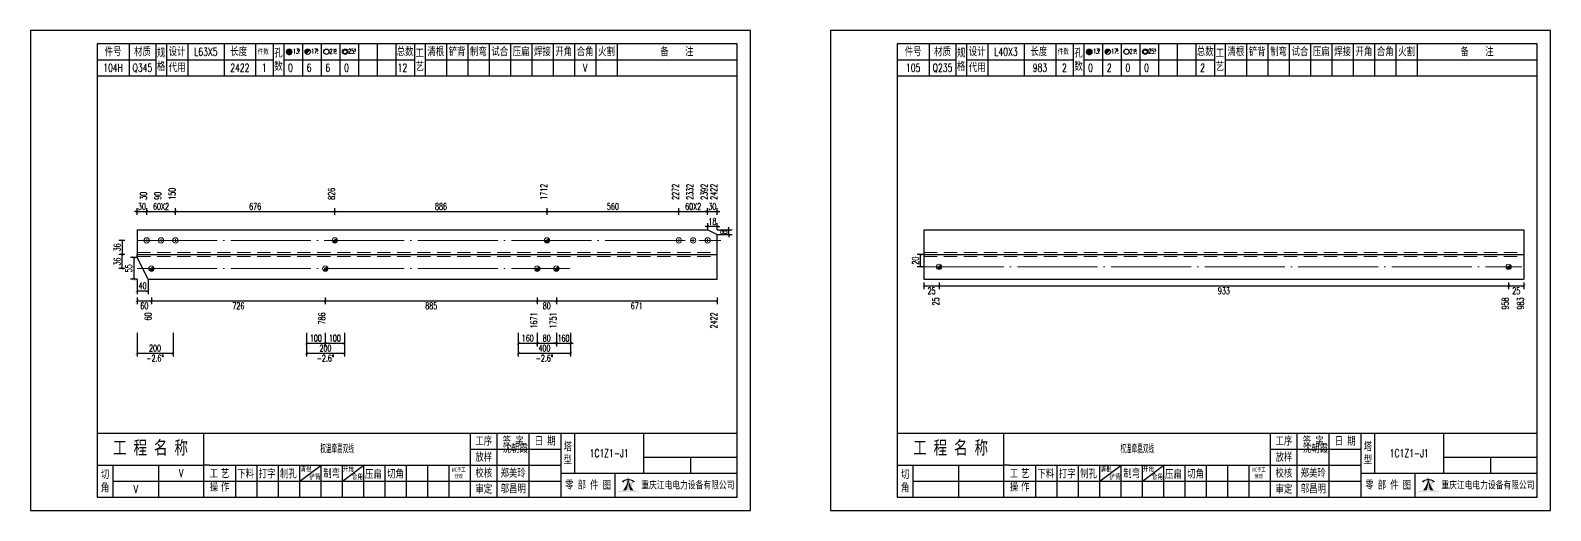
# Model space of a CAD drawing. Header units: millimetres. Extents: x -524 to 9570, y -2481 to 180.
# Drawn here: x 900 to 1470, y 0 to 180 of the extents above; entities that cross this region are included whole.
import ezdxf
from ezdxf.enums import TextEntityAlignment as Align

# ---------------------------------------------------------------- set-up
doc = ezdxf.new("R2010")
doc.units = ezdxf.units.MM
doc.header["$LTSCALE"] = 20
doc.header["$PDMODE"] = 1
doc.linetypes.add('DASHDOT2X', pattern=[1.75, 1.5, -0.125, 0, -0.125])
doc.linetypes.add('HIDDEN', pattern=[0.375, 0.25, -0.125])
for name, color, linetype, lineweight in [('1', 7, 'Continuous', 25), ('11', 1, 'Continuous', 13), ('2', 1, 'HIDDEN', 13), ('5', 7, 'Continuous', 13), ('7', 3, 'DASHDOT2X', 13)]:
    doc.layers.add(name, color=color, linetype=linetype, lineweight=lineweight)
doc.styles.get("Standard").update_dxf_attribs({"font": 'simplex', "width": 0.7, "bigfont": 'gbhzfs.shx'})
doc.styles.add('SYMBOL_TXT', font='txt.shx', dxfattribs={"width": 0.6})
doc.styles.add('TITLE_TXT', font='simplex.shx', dxfattribs={"width": 0.75, "height": 2.5, "bigfont": 'gbhzfs.shx'})
doc.dimstyles.new('dimStyle4', dxfattribs={"dimtxt": 2.5, "dimasz": 1, "dimexe": 1.25, "dimexo": 0, "dimgap": 0.63, "dimtad": 2, "dimzin": 0, "dimdsep": 46, "dimtxsty": 'standard', "dimblk": 'ARCHTICK', "dimblk1": 'ARCHTICK', "dimblk2": 'ARCHTICK', "dimcen": 0.09, "dimadec": 0, "dimazin": 0, "dimtfac": 1, "dimtdec": 1, "dimtix": 1, "dimtmove": 2, "dimatfit": 3, "dimfxl": 0, "dimtolj": 1, "dimtzin": 0, "dimarcsym": 0})
doc.dimstyles.get("Standard").update_dxf_attribs({"dimtxt": 2.5, "dimasz": 1, "dimexe": 1.25, "dimexo": 0, "dimgap": 0.63, "dimtad": 1, "dimzin": 0, "dimdsep": 46, "dimtxsty": 'standard', "dimblk": 'ARCHTICK', "dimblk1": 'ARCHTICK', "dimblk2": 'ARCHTICK', "dimcen": 0.09, "dimadec": 0, "dimazin": 0, "dimtfac": 1, "dimtdec": 1, "dimtix": 1, "dimtmove": 2, "dimatfit": 3, "dimfxl": 0, "dimtolj": 1, "dimtzin": 0, "dimarcsym": 0})
pattern_1 = [(0, (-3, 0), (0, 0.0125), [])]

# ---------------------------------------------------------------- blocks, each defined once
blk = doc.blocks.new('M12_HOLE')
h = blk.add_hatch()
h.set_pattern_fill('LINE', scale=0.1, style=0)
h.set_pattern_definition(pattern_1)
h.paths.add_polyline_path([(-5, 0, 1), (-1, 0, 1)])
at = {"color": 7}
blk.add_circle((-3, 0), 2, dxfattribs=at)
at = {"color": 7, "attachment_point": 1, "style": 'SYMBOL_TXT'}
for s, insert, char_height, width in [('13\\f??|b0|i0|c0|p54;.', (-0.1170648347537053, 2.110404609075999), 3.5, 5.707453662650948), ('5', (3.739322910876695, 2.264550918150206), 1.8, 2.930899999712656)]:
    blk.add_mtext(s, dxfattribs=dict(at, insert=insert, char_height=char_height, width=width))
blk = doc.blocks.new('M16_HOLE')
h = blk.add_hatch()
h.set_pattern_fill('LINE', scale=0.1, style=0)
h.set_pattern_definition(pattern_1)
h.paths.add_polyline_path([(-1.585786437626905, 1.414213562373095, 0.668178637919299), (-5, 0, 0.198912367379658), (-4.414213562373095, -1.414213562373095)])
at = {"color": 7}
blk.add_circle((-3, 0), 2, dxfattribs=at)
at = {"color": 7, "attachment_point": 1, "style": 'SYMBOL_TXT'}
for s, insert, char_height, width in [('17.', (-0.443935574240129, 2.13042063441452), 3.5, 6.3164), ('5', (3.564570640825252, 2.25180437378188), 1.8, 1.822)]:
    blk.add_mtext(s, dxfattribs=dict(at, insert=insert, char_height=char_height, width=width))
blk = doc.blocks.new('M20_HOLE')
at = {"color": 7}
blk.add_circle((-3, 0), 2, dxfattribs=at)
at = {"color": 7, "attachment_point": 1, "style": 'SYMBOL_TXT'}
for s, insert, char_height, width in [('21.', (-0.6868754558352066, 2.009036737063269), 3.5, 6.0735), ('5', (3.321630759230175, 2.009036737063269), 1.8, 1.4576)]:
    blk.add_mtext(s, dxfattribs=dict(at, insert=insert, char_height=char_height, width=width))
blk = doc.blocks.new('M24_HOLE')
at = {"color": 7}
for radius in [2, 1.5]:
    blk.add_circle((-3, 0), radius, dxfattribs=at)
at = {"color": 7, "attachment_point": 1, "style": 'SYMBOL_TXT'}
for s, insert, char_height, width in [('25.', (-0.6868754558352066, 2.13042063441452), 3.5, 2.4294), ('5', (3.928980201610216, 2.25180437378188), 1.8, 1.9435)]:
    blk.add_mtext(s, dxfattribs=dict(at, insert=insert, char_height=char_height, width=width))
blk = doc.blocks.new('A$C1E394B87')
for p, q in [((270, 180), (0, 180)), ((0, 180), (0, 0)), ((270, 0), (270, 180)), ((0, 0), (270, 0))]:
    blk.add_line(p, q)
blk = doc.blocks.new('JgCard')
h = blk.add_hatch(color=256)
edge = h.paths.add_edge_path()
edge.add_arc((223.8016524729837, -21.84717885384339), 29.00860721842082, 79.81716678233735, 89.27812697573944)
edge.add_arc((224.5325955616654, -21.84717885384339), 29.00860721842082, 90.72187302426055, 100.1828332176626)
edge.add_arc((224.0279874541857, -3.830853464385541), 11.50536553551401, 89.30709440376557, 113.6959925615352, ccw=False)
edge.add_arc((224.3062605804644, -3.830853464385541), 11.50536553551401, 66.30400743846491, 90.69290559623443, ccw=False)
edge = h.paths.add_edge_path()
edge.add_arc((233.0302112674253, 13.18449056462987), 8.873034629199061, 191.5208225546964, 219.6965150385776)
edge.add_arc((215.3040367672247, 13.18449056462987), 8.873034629199061, 320.3034849614224, 348.4791774453036)
edge.add_arc((214.0326012329333, 11.43447699248611), 10.13453382683302, 338.1301204334909, 359.9154198731663)
edge.add_arc((234.3016468017167, 11.43447699248611), 10.13453382683302, 180.0845801266699, 201.8698795665091)
edge.add_line((225.937925765641, 10.90576856469295), (225.6552856147136, 10.35609493506945))
edge.add_arc((224.1679533083088, 7.853493107532699), 3.957321353349253, 91.41975307934291, 127.4827228769255)
edge.add_arc((215.3040367672247, 13.18449056462987), 8.873034629199061, 351.0860103832611, 357.2867084751834)
edge.add_line((222.396322269009, 10.90576856469295), (222.6789624199364, 10.35609493506945))
edge.add_line((222.6789624199364, 10.35609493506945), (221.7697188924139, 10.86032854938844))
edge.add_line((225.6552856147136, 10.35609493506945), (226.5654915637542, 10.86086227359522))
edge.add_arc((224.2330238305049, 7.883670059543192), 3.536460377387214, 93.80567765797379, 121.2894356209631)
edge.add_arc((224.1012242041452, 7.883670059543192), 3.536460377387214, 58.7105643790368, 86.1943223420262)
edge.add_arc((224.1679533083088, 7.853493107532699), 3.957321353349253, 52.53023982105776, 88.60436076552203)
edge.add_arc((233.0302112674253, 13.18449056462987), 8.873034629199061, 182.7132915248167, 188.9137221835162)
edge.add_line((224.1671240173246, 11.44943760304955), (224.1671240173246, 11.41951638194644))
blk.add_hatch(color=256).paths.add_polyline_path([(224.1671240173246, 11.41951638190653, 0.09534363958971465), (224.8964730213393, 7.65936347788454, -0.02857973389665951), (226.2029576453306, 7.517096850535836, -0.1235627947319866), (224.3359488967444, 11.41233217421416, -0.1204986991669159), (225.937925765641, 10.90576856469295), (225.6552856147136, 10.35609493506945), (226.5654915637542, 10.86086227359522, 0.5402417223769541), (226.575360567148, 10.99431825130466, 0.158715983985349), (224.2643381876442, 11.80964050730302, -0.02706108524003999), (224.1671240173246, 12.76445731824299, -0.02706225299216489), (224.0699034296731, 11.80959959181416, 0.1586661026302013), (221.7598355252794, 10.99377351487396, 0.5401762534625951), (221.7697205382283, 10.86032763670437, -5.881062471050359e-06), (221.7697188924139, 10.86032854938844), (222.6789624199364, 10.35609493506945), (222.396322269009, 10.90576856469295, -0.1204986991669226), (223.9982991379056, 11.41233217421416, -0.1235627947319868), (222.1312903893195, 7.517096850535836, -0.0285797338966575), (223.4377750133108, 7.65936347788454, 0.09534363958971454)])
for p, q in [((265, 175), (25, 175)), ((25, 175), (25, 5)), ((37, 175), (37, 163)), ((47, 175), (47, 163)), ((51, 175), (51, 163)), ((59, 175), (59, 163)), ((72.61005959575064, 175), (72.61005959575061, 163)), ((84.43573710762382, 175), (84.43573710762382, 163)), ((91, 175), (91, 163)), ((95, 175), (95, 163)), ((102, 175), (102, 163)), ((109, 175), (109, 163)), ((116, 175), (116, 163)), ((123, 175), (123, 163)), ((130, 175), (130, 163)), ((137, 175), (137, 163)), ((144, 175), (144, 163)), ((148, 175), (148, 163)), ((156, 175), (156, 163)), ((164, 175), (164, 163)), ((172, 175), (172, 163)), ((180, 175), (180, 163)), ((188, 175), (188, 163)), ((196, 175), (196, 163)), ((204, 175), (204, 163)), ((212, 175), (212, 163)), ((220, 175), (220, 163)), ((265, 5), (265, 175)), ((25, 169), (47, 169)), ((51, 168.9999999999999), (91, 168.9999999999999)), ((95, 168.9999999999999), (144, 168.9999999999999)), ((148, 169), (265, 169)), ((25, 163), (265, 163)), ((25, 29), (265, 29)), ((65, 17), (65, 29)), ((165, 5), (165, 29)), ((175, 5), (175, 29)), ((187, 5), (187, 29)), ((199, 5), (199, 29)), ((204, 29), (204, 14)), ((230, 14), (230, 29)), ((165, 23), (199, 23)), ((230, 20), (265, 20)), ((247.5, 20), (247.5, 14)), ((25, 17), (65, 17)), ((31, 5), (31, 17)), ((48, 17), (48, 5)), ((65, 5), (65, 17)), ((67, 17), (65, 17)), ((67, 17), (165, 17)), ((77, 5), (77, 17)), ((85, 5), (85, 17)), ((93, 5), (93, 17)), ((101, 5), (101, 17)), ((101, 11), (109, 17)), ((109, 5), (109, 17)), ((117, 5), (117, 17)), ((117, 11), (125, 17)), ((125, 5), (125, 17)), ((133, 5), (133, 17)), ((141, 5), (141, 17)), ((149, 5), (149, 17)), ((157, 5), (157, 17)), ((165, 17), (199, 17)), ((199, 14), (265, 14)), ((219.0802760739607, 14), (219.0802760739607, 5)), ((31, 11), (65, 11)), ((65, 11), (165, 11)), ((165, 11), (199, 11)), ((25, 5), (265, 5))]:
    blk.add_line(p, q)
blk.add_lwpolyline([(96.0334779468642, 171.9855941999696, -1), (98.0334779468642, 171.9855941999696, -1)], format="xyb", close=True)
for p in [(65.8050297978753, 166), (145, 96)]:
    blk.add_point(p)
blk.add_blockref('A$C1E394B87', (0, 0))
at = {"xscale": 0.5, "yscale": 0.5, "zscale": 0.5}
for name, p in [('M12_HOLE', (98.5334779468642, 171.9855941999696)), ('M16_HOLE', (105.5, 171.9999999999999)), ('M20_HOLE', (112.5, 171.9999999999999)), ('M24_HOLE', (119.5, 171.9999999999999))]:
    blk.add_blockref(name, p, dxfattribs=at)
at = {"attachment_point": 5, "style": 'TITLE_TXT'}
for s, insert, char_height, width in [('{\\fSimHei|b0|i0|c134|p2;件号}', (31, 172), 3, 15), ('{\\fSimHei|b0|i0|c134|p2;材质}', (42, 172), 3, 8), ('{\\fSimHei|b0|i0|c134|p2;规格}', (49, 169), 3, 4), ('{\\fSimHei|b0|i0|c134|p2;设计}', (55, 171.9999999999999), 3, 8.000000000000014), ('{\\fSimHei|b0|i0|c134|p2;长度}', (78.11684221050325, 172.0531705390044), 3, 8), ('{\\fSimHei|b0|i0|c134|p2;件数}', (87.3041250533895, 171.9999999999999), 2, 8.8244), ('{\\fSimHei|b0|i0|c134|p2;孔数}', (93, 169), 3, 4), ('{\\fSimHei|b0|i0|c134|p2;总数}', (140.5, 171.9999999999999), 3, 7), ('{\\fSimHei|b0|i0|c134|p2;工\\P艺}', (146, 169), 3, 4), ('{\\fSimHei|b0|i0|c134|p2;清根}', (152, 172), 3, 8), ('{\\fSimHei|b0|i0|c134|p2;铲背}', (160, 172), 3, 8), ('{\\fSimHei|b0|i0|c134|p2;制弯}', (168, 172), 3, 8.000000000000028), ('{\\fSimHei|b0|i0|c134|p2;试合}', (176, 172), 3, 8), ('{\\fSimHei|b0|i0|c134|p2;压扁}', (184, 172), 3, 8), ('{\\fSimHei|b0|i0|c134|p2;焊接}', (192, 172), 3, 8), ('{\\fSimHei|b0|i0|c134|p2;开角}', (200, 172), 3, 8.000000000000057), ('{\\fSimHei|b0|i0|c134|p2;合角}', (208, 172), 3, 8), ('{\\fSimHei|b0|i0|c134|p2;火割}', (216, 172), 3, 8), ('{\\fSimHei|b0|i0|c134|p2;备    注}', (242.3967818627186, 171.9765054582008), 3, 22), ('{\\fSimHei|b0|i0|c134|p2;代用}', (55, 166), 3, 8), ('{\\fSimHei|b0|i0|c134|p2;工 程 名 称}', (45.04268864723963, 23.33842704880232), 5, 47.33333333333334), ('{\\fSimHei|b0|i0|c134|p2;工序}', (170, 26), 3, 10), ('{\\fSimHei|b0|i0|c134|p2;签 字}', (181, 26), 3, 12), ('{\\fSimHei|b0|i0|c134|p2;^I沈朝霞}', (181.0520504248258, 23.27747906449889), 3, 12), ('{\\fSimHei|b0|i0|c134|p2;日 期}', (193, 26), 3, 12), ('{\\fSimHei|b0|i0|c134|p2;塔\\P型}', (201.5, 21.5), 3, 5.000000000000028), ('{\\fSimHei|b0|i0|c134|p2;放样}', (170, 20), 3, 10), ('{\\fSimHei|b0|i0|c134|p2;切\\P角}', (28, 11), 3, 6.000000000000004), ('{\\fSimHei|b0|i0|c134|p2;工\\P操}', (68.78408056366106, 11.29930144135182), 3, 6.000000000000004), ('{\\fSimHei|b0|i0|c134|p2;艺\\P作}', (73.01340619218274, 11.29930144135182), 3, 6.000000000000004), ('{\\fSimHei|b0|i0|c134|p2;下料}', (80.74376492044746, 13.75191016783555), 3, 8), ('{\\fSimHei|b0|i0|c134|p2;打字}', (88.74376492044746, 13.75191016783555), 3, 8), ('{\\fSimHei|b0|i0|c134|p2;制孔}', (96.74376492044746, 13.75191016783555), 3, 8.000000000000028), ('{\\fSimHei|b0|i0|c134|p2;清根}', (103.3080888185272, 15.56254542211099), 2, 8), ('{\\fSimHei|b0|i0|c134|p2;铲背}', (106.6982872637203, 12.58010217278223), 2, 8), ('{\\fSimHei|b0|i0|c134|p2;制弯}', (112.9524832210667, 13.86807755023182), 3, 8.000000000000028), ('{\\fSimHei|b0|i0|c134|p2;开角}', (119.2123351337376, 15.54156681030855), 2, 8.000000000000057), ('{\\fSimHei|b0|i0|c134|p2;合角}', (122.601153766583, 12.67610618408509), 2, 8), ('{\\fSimHei|b0|i0|c134|p2;压扁}', (128.5896913500159, 13.56672241423536), 3, 8), ('{\\fSimHei|b0|i0|c134|p2;切角}', (136.8970089545677, 13.6938446517654), 3, 8), ('{\\fSimHei|b0|i0|c134|p2;NC手工修改}', (160.6311373906198, 14.05820252967675), 1.5, 6.204069777279955), ('{\\fSimHei|b0|i0|c134|p2;校核}', (170, 14), 3, 10.00000000000003), ('{\\fSimHei|b0|i0|c134|p2;郑美玲}', (181, 14), 3, 12), ('{\\fSimHei|b0|i0|c134|p2;零 部 件 图}', (209.0827348158753, 9.5), 3, 30.76131175444226), ('{\\fSimHei|b0|i0|c134|p2;重庆江电电力设备有限公司}', (246.5086378857131, 9.475432444103376), 2.772000000000001, 63.29400000000002), ('{\\fSimHei|b0|i0|c134|p2;审定}', (170, 8), 3, 10), ('{\\fSimHei|b0|i0|c134|p2;邬昌明}', (181.0428184060297, 8.12303372435349), 3, 12)]:
    blk.add_mtext(s, dxfattribs=dict(at, insert=insert, char_height=char_height, width=width))
blk = doc.blocks.new('M16')
for p, q in [((-0.7071067811865476, -0.7071067811865476), (0.7071067811865475, 0.7071067811865475)), ((-0.4, 4.898425415289509e-17), (0.4, 0)), ((2.449212707644755e-17, 0.4), (0, -0.4))]:
    blk.add_line(p, q)
blk.add_circle((0, 0), 1)
for centre, radius, end in [((0, 0), 0.8, 45.00000000000001), ((0, 0), 0.6, 45.00000000000001), ((0, 0), 0.4, 45.00000000000001), ((-5.551115123125783e-17, -5.551115123125783e-17), 0.2, 45)]:
    blk.add_arc(centre, radius, 225, end)
blk = doc.blocks.new('M20')
for p, q in [((-0.5, 0), (0.5, 0)), ((0, -0.5), (0, 0.5))]:
    blk.add_line(p, q)
blk.add_circle((0, 0), 1)
blk = doc.blocks.new('_ArchTick')
at = {"color": 0, "linetype": 'ByBlock', "const_width": 0.15}
blk.add_lwpolyline([(-0.5, -0.5), (0.5, 0.5)], dxfattribs=at)
blk = doc.blocks.new('*D103')
at = {"layer": '11', "color": 0, "lineweight": -2}
for p, q in [((940, 79.875), (940, 77.375)), ((945.3870496873687, 79.875), (945.3870496873687, 77.375)), ((940, 78.625), (945.3870496873687, 78.625))]:
    blk.add_line(p, q, dxfattribs=at)
at = {"layer": 'Defpoints', "color": 0}
for p in [(940, 79.875), (945.3870496873687, 79.875), (945.3870496873687, 78.625)]:
    blk.add_point(p, dxfattribs=at)
at = {"layer": '11', "color": 0, "lineweight": -2, "rotation": 180}
blk.add_blockref('_ArchTick', (940, 78.625), dxfattribs=at)
at = {"layer": '11', "color": 0, "lineweight": -2}
blk.add_blockref('_ArchTick', (945.3870496873687, 78.625), dxfattribs=at)
at = {"layer": '11', "color": 0, "insert": (942.6935248436844, 76.745), "char_height": 2.5, "attachment_point": 5}
blk.add_mtext('\\A1;60', dxfattribs=at)
blk = doc.blocks.new('*D104')
at = {"layer": '11', "color": 0, "lineweight": -2}
for p, q in [((945.3870496873687, 79.875), (945.3870496873687, 77.375)), ((1010.57035090453, 79.875), (1010.57035090453, 77.375)), ((945.3870496873687, 78.625), (1010.57035090453, 78.625))]:
    blk.add_line(p, q, dxfattribs=at)
at = {"layer": 'Defpoints', "color": 0}
for p in [(945.3870496873687, 79.875), (1010.57035090453, 79.875), (1010.57035090453, 78.625)]:
    blk.add_point(p, dxfattribs=at)
at = {"layer": '11', "color": 0, "lineweight": -2, "rotation": 180}
blk.add_blockref('_ArchTick', (945.3870496873687, 78.625), dxfattribs=at)
at = {"layer": '11', "color": 0, "lineweight": -2}
blk.add_blockref('_ArchTick', (1010.57035090453, 78.625), dxfattribs=at)
at = {"layer": '11', "color": 0, "insert": (977.9787002959496, 76.745), "char_height": 2.5, "attachment_point": 5}
blk.add_mtext('\\A1;726', dxfattribs=at)
blk = doc.blocks.new('*D105')
at = {"layer": '11', "color": 0, "lineweight": -2}
for p, q in [((1010.57035090453, 79.875), (1010.57035090453, 77.375)), ((1090.029333793219, 79.875), (1090.029333793219, 77.375)), ((1010.57035090453, 78.625), (1090.029333793219, 78.625))]:
    blk.add_line(p, q, dxfattribs=at)
at = {"layer": 'Defpoints', "color": 0}
for p in [(1010.57035090453, 79.875), (1090.029333793219, 79.875), (1090.029333793219, 78.625)]:
    blk.add_point(p, dxfattribs=at)
at = {"layer": '11', "color": 0, "lineweight": -2, "rotation": 180}
blk.add_blockref('_ArchTick', (1010.57035090453, 78.625), dxfattribs=at)
at = {"layer": '11', "color": 0, "lineweight": -2}
blk.add_blockref('_ArchTick', (1090.029333793219, 78.625), dxfattribs=at)
at = {"layer": '11', "color": 0, "insert": (1050.299842348875, 76.745), "char_height": 2.5, "attachment_point": 5}
blk.add_mtext('\\A1;885', dxfattribs=at)
blk = doc.blocks.new('*D106')
at = {"layer": '11', "color": 0, "lineweight": -2}
for p, q in [((1090.029333793219, 79.875), (1090.029333793219, 77.375)), ((1097.212066709711, 79.875), (1097.212066709711, 77.375)), ((1090.029333793219, 78.625), (1097.212066709711, 78.625))]:
    blk.add_line(p, q, dxfattribs=at)
at = {"layer": 'Defpoints', "color": 0}
for p in [(1090.029333793219, 79.875), (1097.212066709711, 79.875), (1097.212066709711, 78.625)]:
    blk.add_point(p, dxfattribs=at)
at = {"layer": '11', "color": 0, "lineweight": -2, "rotation": 180}
blk.add_blockref('_ArchTick', (1090.029333793219, 78.625), dxfattribs=at)
at = {"layer": '11', "color": 0, "lineweight": -2}
blk.add_blockref('_ArchTick', (1097.212066709711, 78.625), dxfattribs=at)
at = {"layer": '11', "color": 0, "insert": (1093.620700251465, 76.745), "char_height": 2.5, "attachment_point": 5}
blk.add_mtext('\\A1;80', dxfattribs=at)
blk = doc.blocks.new('*D107')
at = {"layer": '11', "color": 0, "lineweight": -2}
for p, q in [((1097.212066709711, 79.875), (1097.212066709711, 77.375)), ((1157.5, 79.875), (1157.5, 77.375)), ((1097.212066709711, 78.625), (1157.5, 78.625))]:
    blk.add_line(p, q, dxfattribs=at)
at = {"layer": 'Defpoints', "color": 0}
for p in [(1097.212066709711, 79.875), (1157.5, 79.875), (1157.5, 78.625)]:
    blk.add_point(p, dxfattribs=at)
at = {"layer": '11', "color": 0, "lineweight": -2, "rotation": 180}
blk.add_blockref('_ArchTick', (1097.212066709711, 78.625), dxfattribs=at)
at = {"layer": '11', "color": 0, "lineweight": -2}
blk.add_blockref('_ArchTick', (1157.5, 78.625), dxfattribs=at)
at = {"layer": '11', "color": 0, "insert": (1127.356033354855, 76.745), "char_height": 2.5, "attachment_point": 5}
blk.add_mtext('\\A1;671', dxfattribs=at)
blk = doc.blocks.new('*D108')
at = {"layer": '11', "color": 0, "lineweight": -2}
for p, q in [((940, 112.125), (939, 112.125)), ((940, 110.875), (940, 113.375)), ((940, 112.125), (943.6, 112.125)), ((943.6, 110.875), (943.6, 113.375)), ((943.6, 112.125), (944.6, 112.125))]:
    blk.add_line(p, q, dxfattribs=at)
at = {"layer": 'Defpoints', "color": 0}
for p in [(940, 110.875), (943.6, 112.125), (943.6, 110.875)]:
    blk.add_point(p, dxfattribs=at)
at = {"layer": '11', "color": 0, "lineweight": -2}
blk.add_blockref('_ArchTick', (940, 112.125), dxfattribs=at)
at = {"layer": '11', "color": 0, "lineweight": -2, "rotation": 180}
blk.add_blockref('_ArchTick', (943.6, 112.125), dxfattribs=at)
at = {"layer": '11', "color": 0, "insert": (941.8, 114.005), "char_height": 2.5, "attachment_point": 5}
blk.add_mtext('\\A1;30', dxfattribs=at)
blk = doc.blocks.new('*D114')
at = {"layer": '11', "color": 0, "lineweight": -2}
for p, q in [((1153.9, 112.125), (1152.9, 112.125)), ((1153.9, 110.875), (1153.9, 113.375)), ((1153.9, 112.125), (1157.5, 112.125)), ((1157.5, 110.875), (1157.5, 113.375)), ((1157.5, 112.125), (1158.5, 112.125))]:
    blk.add_line(p, q, dxfattribs=at)
at = {"layer": 'Defpoints', "color": 0}
for p in [(1153.9, 110.875), (1157.5, 112.125), (1157.5, 110.875)]:
    blk.add_point(p, dxfattribs=at)
at = {"layer": '11', "color": 0, "lineweight": -2}
blk.add_blockref('_ArchTick', (1153.9, 112.125), dxfattribs=at)
at = {"layer": '11', "color": 0, "lineweight": -2, "rotation": 180}
blk.add_blockref('_ArchTick', (1157.5, 112.125), dxfattribs=at)
at = {"layer": '11', "color": 0, "insert": (1155.7, 114.005), "char_height": 2.5, "attachment_point": 5}
blk.add_mtext('\\A1;30', dxfattribs=at)
blk = doc.blocks.new('*D115')
at = {"layer": '11', "color": 0, "lineweight": -2}
for p, q in [((940, 94.82539682539682), (937.5, 94.82539682539682)), ((938.75, 94.82539682539682), (938.75, 86.75)), ((940, 86.75), (937.5, 86.75))]:
    blk.add_line(p, q, dxfattribs=at)
at = {"layer": 'Defpoints', "color": 0}
for p in [(940, 94.82539682539682), (938.75, 86.75), (940, 86.75)]:
    blk.add_point(p, dxfattribs=at)
at = {"layer": '11', "color": 0, "lineweight": -2}
for p, rotation in [((938.75, 94.82539682539682), 90), ((938.75, 86.75), 270)]:
    blk.add_blockref('_ArchTick', p, dxfattribs=dict(at, rotation=rotation))
at = {"layer": '11', "color": 0, "insert": (936.87, 90.78769841269857), "char_height": 2.5, "attachment_point": 5, "rotation": 90}
blk.add_mtext('\\A1;55', dxfattribs=at)
blk = doc.blocks.new('*D117')
at = {"layer": '11', "color": 0, "lineweight": -2}
for p, q in [((1157.5, 105.25), (1163.125, 105.25)), ((1157.5, 103.4880952380952), (1163.125, 103.4880952380952)), ((1161.875, 105.25), (1161.875, 106.25)), ((1161.875, 103.4880952380952), (1161.875, 105.25)), ((1161.875, 103.4880952380952), (1161.875, 102.4880952380952))]:
    blk.add_line(p, q, dxfattribs=at)
at = {"layer": 'Defpoints', "color": 0}
for p in [(1157.5, 105.25), (1157.5, 103.4880952380952), (1161.875, 105.25)]:
    blk.add_point(p, dxfattribs=at)
at = {"layer": '11', "color": 0, "lineweight": -2}
for p, rotation in [((1161.875, 105.25), 270), ((1161.875, 103.4880952380952), 90)]:
    blk.add_blockref('_ArchTick', p, dxfattribs=dict(at, rotation=rotation))
at = {"layer": '11', "color": 0, "insert": (1159.995, 104.3690476190478), "char_height": 2.5, "attachment_point": 5, "rotation": 90}
blk.add_mtext('\\A1;8', dxfattribs=at)
blk = doc.blocks.new('*D118')
at = {"layer": '11', "color": 0, "lineweight": -2}
for p, q in [((1153.97619047619, 106.5), (1152.97619047619, 106.5)), ((1153.97619047619, 105.25), (1153.97619047619, 107.75)), ((1157.5, 106.5), (1153.97619047619, 106.5)), ((1157.5, 105.25), (1157.5, 107.75)), ((1157.5, 106.5), (1158.5, 106.5))]:
    blk.add_line(p, q, dxfattribs=at)
at = {"layer": 'Defpoints', "color": 0}
for p in [(1153.97619047619, 106.5), (1153.97619047619, 105.25), (1157.5, 105.25)]:
    blk.add_point(p, dxfattribs=at)
at = {"layer": '11', "color": 0, "lineweight": -2}
blk.add_blockref('_ArchTick', (1153.97619047619, 106.5), dxfattribs=at)
at = {"layer": '11', "color": 0, "lineweight": -2, "rotation": 180}
blk.add_blockref('_ArchTick', (1157.5, 106.5), dxfattribs=at)
at = {"layer": '11', "color": 0, "insert": (1155.738095238095, 108.38), "char_height": 2.5, "attachment_point": 5}
blk.add_mtext('\\A1;18', dxfattribs=at)
blk = doc.blocks.new('*D120')
at = {"layer": '1', "color": 0, "lineweight": -2}
for p, q in [((935.375, 101.2857142857143), (933.125, 101.2857142857143)), ((934.375, 101.2857142857143), (934.375, 96)), ((935.375, 96), (933.125, 96))]:
    blk.add_line(p, q, dxfattribs=at)
at = {"layer": 'Defpoints', "color": 0}
for p in [(935.375, 101.2857142857143), (934.375, 96), (935.375, 96)]:
    blk.add_point(p, dxfattribs=at)
at = {"layer": '1', "color": 0, "lineweight": -2}
for p, rotation in [((934.375, 101.2857142857143), 90), ((934.375, 96), 270)]:
    blk.add_blockref('_ArchTick', p, dxfattribs=dict(at, rotation=rotation))
at = {"layer": '1', "color": 0, "insert": (932.495, 98.64285714285731), "char_height": 2.5, "attachment_point": 5, "rotation": 90}
blk.add_mtext('\\A1;36', dxfattribs=at)
blk = doc.blocks.new('*D129')
at = {"layer": '1', "color": 0, "lineweight": -2}
for p, q in [((1097.212066709711, 62.75), (1096.212066709711, 62.75)), ((1097.212066709711, 66.625), (1097.212066709711, 61.5)), ((1097.212066709711, 62.75), (1102.557042271254, 62.75)), ((1102.557042271254, 66.625), (1102.557042271254, 61.5)), ((1102.557042271254, 62.75), (1103.557042271254, 62.75))]:
    blk.add_line(p, q, dxfattribs=at)
at = {"layer": 'Defpoints', "color": 0}
for p in [(1097.212066709711, 66.625), (1102.557042271254, 66.625), (1102.557042271254, 62.75)]:
    blk.add_point(p, dxfattribs=at)
at = {"layer": '1', "color": 0, "lineweight": -2}
blk.add_blockref('_ArchTick', (1097.212066709711, 62.75), dxfattribs=at)
at = {"layer": '1', "color": 0, "lineweight": -2, "rotation": 180}
blk.add_blockref('_ArchTick', (1102.557042271254, 62.75), dxfattribs=at)
at = {"layer": '1', "color": 0, "insert": (1099.884554490482, 64.63), "char_height": 2.5, "attachment_point": 5}
blk.add_mtext('\\A1;160', dxfattribs=at)
blk = doc.blocks.new('*D131')
at = {"layer": '11', "color": 0, "lineweight": -2}
for p, q in [((1235, 85.5), (1235, 83)), ((1240.721879093338, 85.5), (1240.721879093338, 83)), ((1235, 84.25), (1240.721879093338, 84.25))]:
    blk.add_line(p, q, dxfattribs=at)
at = {"layer": 'Defpoints', "color": 0}
for p in [(1235, 85.5), (1240.721879093338, 85.5), (1240.721879093338, 84.25)]:
    blk.add_point(p, dxfattribs=at)
at = {"layer": '11', "color": 0, "lineweight": -2, "rotation": 180}
blk.add_blockref('_ArchTick', (1235, 84.25), dxfattribs=at)
at = {"layer": '11', "color": 0, "lineweight": -2}
blk.add_blockref('_ArchTick', (1240.721879093338, 84.25), dxfattribs=at)
at = {"layer": '11', "color": 0, "insert": (1237.860939546669, 82.37), "char_height": 2.5, "attachment_point": 5}
blk.add_mtext('\\A1;25', dxfattribs=at)
blk = doc.blocks.new('*D132')
at = {"layer": '11', "color": 0, "lineweight": -2}
for p, q in [((1240.721879093338, 85.5), (1240.721879093338, 83)), ((1454.262406856723, 85.5), (1454.262406856723, 83)), ((1240.721879093338, 84.25), (1454.262406856723, 84.25))]:
    blk.add_line(p, q, dxfattribs=at)
at = {"layer": 'Defpoints', "color": 0}
for p in [(1240.721879093338, 85.5), (1454.262406856723, 85.5), (1454.262406856723, 84.25)]:
    blk.add_point(p, dxfattribs=at)
at = {"layer": '11', "color": 0, "lineweight": -2, "rotation": 180}
blk.add_blockref('_ArchTick', (1240.721879093338, 84.25), dxfattribs=at)
at = {"layer": '11', "color": 0, "lineweight": -2}
blk.add_blockref('_ArchTick', (1454.262406856723, 84.25), dxfattribs=at)
at = {"layer": '11', "color": 0, "insert": (1347.49214297503, 82.37), "char_height": 2.5, "attachment_point": 5}
blk.add_mtext('\\A1;933', dxfattribs=at)
blk = doc.blocks.new('*D133')
at = {"layer": '11', "color": 0, "lineweight": -2}
for p, q in [((1454.262406856723, 85.5), (1454.262406856723, 83)), ((1460, 85.5), (1460, 83)), ((1454.262406856723, 84.25), (1460, 84.25))]:
    blk.add_line(p, q, dxfattribs=at)
at = {"layer": 'Defpoints', "color": 0}
for p in [(1454.262406856723, 85.5), (1460, 85.5), (1460, 84.25)]:
    blk.add_point(p, dxfattribs=at)
at = {"layer": '11', "color": 0, "lineweight": -2, "rotation": 180}
blk.add_blockref('_ArchTick', (1454.262406856723, 84.25), dxfattribs=at)
at = {"layer": '11', "color": 0, "lineweight": -2}
blk.add_blockref('_ArchTick', (1460, 84.25), dxfattribs=at)
at = {"layer": '11', "color": 0, "insert": (1457.131203428361, 82.37), "char_height": 2.5, "attachment_point": 5}
blk.add_mtext('\\A1;25', dxfattribs=at)

msp = doc.modelspace()

# ---------------------------------------------------------------- linework, layer by layer
at = {"layer": '1'}
for p, q in [((940, 105.25), (940, 96)), ((940, 105.25), (1153.97619047619, 105.25)), ((1153.97619047619, 105.25), (1157.5, 103.4880952380952)), ((1157.5, 96), (1157.5, 103.4880952380952)), ((1235, 105.25), (1235, 86.75)), ((1235, 105.25), (1460, 105.25)), ((1460, 105.25), (1460, 86.75)), ((940, 94.82539682539682), (940, 96)), ((940, 96), (1157.5, 96)), ((944.1113865401567, 86.75), (940, 94.82539682539682)), ((1157.5, 86.75), (1157.5, 96)), ((1235, 96), (1460, 96)), ((944.1113865401567, 86.75), (1157.5, 86.75)), ((1235, 86.75), (1460, 86.75))]:
    msp.add_line(p, q, dxfattribs=at)
at = {"layer": '2'}
for p, q in [((940, 96.73412698412699), (1157.5, 96.73412698412699)), ((940, 95.26587301587301), (1157.5, 95.26587301587301)), ((1235, 96.69375), (1460, 96.69375)), ((1235, 95.30625), (1460, 95.30625))]:
    msp.add_line(p, q, dxfattribs=at)
at = {"layer": '7'}
for p, q in [((940, 101.2857142857143), (1158.9, 101.2857142857143)), ((1235, 91.375), (1459.262406856723, 91.375)), ((940, 90.71428571428571), (1102.212066709711, 90.71428571428571))]:
    msp.add_line(p, q, dxfattribs=at)

# ---------------------------------------------------------------- block references
at = {"layer": '1'}
for p in [(900, 0), (1200, 0)]:
    msp.add_blockref('JgCard', p, dxfattribs=at)
at = {"layer": '5'}
for name, p in [('M20', (943.6, 101.2857142857143)), ('M20', (948.9870496873688, 101.2857142857143)), ('M20', (954.3740993747375, 101.2857142857143)), ('M16', (1014.161717362776, 101.2857142857143)), ('M16', (1093.710484412921, 101.2857142857143)), ('M20', (1143.125900625263, 101.2857142857143)), ('M20', (1148.512950312631, 101.2857142857143)), ('M20', (1153.9, 101.2857142857143)), ('M16', (945.3870496873687, 90.71428571428571)), ('M16', (1010.57035090453, 90.71428571428571)), ('M16', (1090.029333793219, 90.71428571428571)), ('M16', (1097.212066709711, 90.71428571428571)), ('M16', (1240.721879093338, 91.375)), ('M16', (1454.262406856723, 91.375))]:
    msp.add_blockref(name, p, dxfattribs=at)

# ---------------------------------------------------------------- texts
at = {"layer": '1', "width": 0.7}
for s, p in [('L63X5', (965.8050297978754, 172)), ('L40X3', (1265.805029797875, 172)), ('104H', (931, 166)), ('Q345', (942, 166)), ('2422', (978.5228983516872, 166)), ('1', (987.717868553812, 166)), ('0', (997.5, 166)), ('6', (1004.5, 166)), ('6', (1011.5, 166)), ('0', (1018.5, 166)), ('12', (1039.5, 166)), ('V', (1108, 166)), ('105', (1231, 166)), ('Q235', (1242, 166)), ('983', (1278.522898351687, 166)), ('2', (1287.717868553812, 166)), ('0', (1297.5, 166)), ('2', (1304.5, 166)), ('0', (1311.5, 166)), ('0', (1318.5, 166)), ('2', (1339.5, 166)), ('权温牵嘉双线', (1015, 23)), ('1C1Z1-J1', (1117, 21.5)), ('权温牵嘉双线', (1315, 23)), ('1C1Z1-J1', (1417, 21.5)), ('V', (956.5, 14)), ('V', (939.5, 8))]:
    msp.add_text(s, height=3, dxfattribs=at).set_placement(p, align=Align.MIDDLE_CENTER)
for s, p in [('150', (954.3740993747375, 116.5)), ('826', (1014.161717362776, 116.5)), ('1712', (1093.710484412921, 116.5)), ('2272', (1143.125900625263, 116.5)), ('2332', (1148.512950312631, 116.5)), ('2392', (1153.9, 116.5)), ('2422', (1157.5, 116.5)), ('30', (943.6, 116.5)), ('90', (948.9870496873688, 116.5))]:
    msp.add_text(s, height=2.5, rotation=90, dxfattribs=at).set_placement(p)
for s, p in [('25', (1240.721879093338, 79.875)), ('958', (1454.262406856723, 79.875)), ('983', (1460, 79.875)), ('60', (945.3870496873687, 74.25)), ('786', (1010.57035090453, 74.25)), ('1671', (1090.029333793219, 74.25)), ('1751', (1097.212066709711, 74.25)), ('2422', (1157.5, 74.25))]:
    msp.add_text(s, height=2.5, rotation=90, dxfattribs=at).set_placement(p, align=Align.RIGHT)
for p in [(946.7381288800864, 58.375), (1010.61181192927, 58.375), (1092.731039251972, 58.375)]:
    msp.add_text('-2.6°', height=2.5, dxfattribs=at).set_placement(p, align=Align.TOP_CENTER)

# ---------------------------------------------------------------- dimensions: what is measured, and where the dimension line sits
at = {"layer": '1'}
dim = msp.add_linear_dim(base=(934.375, 96), p1=(935.375, 101.2857142857143), p2=(935.375, 96), angle=90, text='36', dimstyle='standard', override={"dimtxt": 2.5}, dxfattribs=at)
dim.commit()
dim.dimension.update_dxf_attribs({"geometry": '*D120', "text_midpoint": (932.495, 98.64285714285731)})
for base, p1, p2, text in [((934.375, 96), (935.375, 90.71428571428571), (935.375, 96), '36'), ((1233.75, 96), (1234.75, 91.375), (1234.75, 96), '20')]:
    msp.add_linear_dim(base=base, p1=p1, p2=p2, angle=90, text=text, dimstyle='standard', override={"dimtxt": 2.5}, dxfattribs=at).render()
for base, p1, p2, text in [((953.4762577601728, 59), (940, 66.625), (953.4762577601728, 66.625), '200'), ((1010.57035090453, 62.75), (1003.486214440266, 66.625), (1010.57035090453, 66.625), '100'), ((1017.737409418273, 59), (1003.486214440266, 66.625), (1017.737409418273, 66.625), '200'), ((1017.737409418273, 62.75), (1010.57035090453, 66.625), (1017.737409418273, 66.625), '100'), ((1090.029333793219, 62.75), (1082.90503623269, 66.625), (1090.029333793219, 66.625), '160'), ((1102.557042271254, 59), (1082.90503623269, 66.625), (1102.557042271254, 66.625), '400'), ((1097.212066709711, 62.75), (1090.029333793219, 66.625), (1097.212066709711, 66.625), '80')]:
    msp.add_linear_dim(base=base, p1=p1, p2=p2, text=text, dimstyle='standard', override={"dimtxt": 2.5}, dxfattribs=at).render()
dim = msp.add_linear_dim(base=(1102.557042271254, 62.75), p1=(1097.212066709711, 66.625), p2=(1102.557042271254, 66.625), text='160', dimstyle='standard', override={"dimtxt": 2.5}, dxfattribs=at)
dim.commit()
dim.dimension.update_dxf_attribs({"geometry": '*D129', "text_midpoint": (1099.884554490482, 64.63)})
at = {"layer": '11'}
for base, p1, p2, text, dimstyle, picture, middle in [((943.6, 112.125), (940, 110.875), (943.6, 110.875), '30', 'standard', '*D108', (941.8, 114.005)), ((1157.5, 112.125), (1153.9, 110.875), (1157.5, 110.875), '30', 'standard', '*D114', (1155.7, 114.005)), ((1153.97619047619, 106.5), (1157.5, 105.25), (1153.97619047619, 105.25), '18', 'standard', '*D118', (1155.738095238095, 108.38)), ((1240.721879093338, 84.25), (1235, 85.5), (1240.721879093338, 85.5), '25', 'dimStyle4', '*D131', (1237.860939546669, 82.37)), ((1454.262406856723, 84.25), (1240.721879093338, 85.5), (1454.262406856723, 85.5), '933', 'dimStyle4', '*D132', (1347.49214297503, 82.37)), ((1460, 84.25), (1454.262406856723, 85.5), (1460, 85.5), '25', 'dimStyle4', '*D133', (1457.131203428361, 82.37)), ((945.3870496873687, 78.625), (940, 79.875), (945.3870496873687, 79.875), '60', 'dimStyle4', '*D103', (942.6935248436844, 76.745)), ((1010.57035090453, 78.625), (945.3870496873687, 79.875), (1010.57035090453, 79.875), '726', 'dimStyle4', '*D104', (977.9787002959496, 76.745)), ((1090.029333793219, 78.625), (1010.57035090453, 79.875), (1090.029333793219, 79.875), '885', 'dimStyle4', '*D105', (1050.299842348875, 76.745)), ((1097.212066709711, 78.625), (1090.029333793219, 79.875), (1097.212066709711, 79.875), '80', 'dimStyle4', '*D106', (1093.620700251465, 76.745)), ((1157.5, 78.625), (1097.212066709711, 79.875), (1157.5, 79.875), '671', 'dimStyle4', '*D107', (1127.356033354855, 76.745))]:
    dim = msp.add_linear_dim(base=base, p1=p1, p2=p2, text=text, dimstyle=dimstyle, override={"dimtxt": 2.5}, dxfattribs=at)
    dim.commit()
    dim.dimension.update_dxf_attribs({"geometry": picture, "text_midpoint": middle})
for base, p1, p2, text in [((954.3740993747375, 112.125), (943.6, 110.875), (954.3740993747375, 110.875), '60X2'), ((1014.161717362776, 112.125), (954.3740993747375, 110.875), (1014.161717362776, 110.875), '676'), ((1093.710484412921, 112.125), (1014.161717362776, 110.875), (1093.710484412921, 110.875), '886'), ((1143.125900625263, 112.125), (1093.710484412921, 110.875), (1143.125900625263, 110.875), '560'), ((1153.9, 112.125), (1143.125900625263, 110.875), (1153.9, 110.875), '60X2'), ((944.1113865401567, 82.375), (940, 86.75), (944.1113865401567, 86.75), '40')]:
    msp.add_linear_dim(base=base, p1=p1, p2=p2, text=text, dimstyle='standard', override={"dimtxt": 2.5}, dxfattribs=at).render()
for base, p1, p2, text, picture, middle in [((1161.875, 105.25), (1157.5, 103.4880952380952), (1157.5, 105.25), '8', '*D117', (1159.995, 104.3690476190478)), ((938.75, 86.75), (940, 94.82539682539682), (940, 86.75), '55', '*D115', (936.87, 90.78769841269857))]:
    dim = msp.add_linear_dim(base=base, p1=p1, p2=p2, angle=90, text=text, dimstyle='standard', override={"dimtxt": 2.5}, dxfattribs=at)
    dim.commit()
    dim.dimension.update_dxf_attribs({"geometry": picture, "text_midpoint": middle})

doc.saveas('drawing.dxf')
